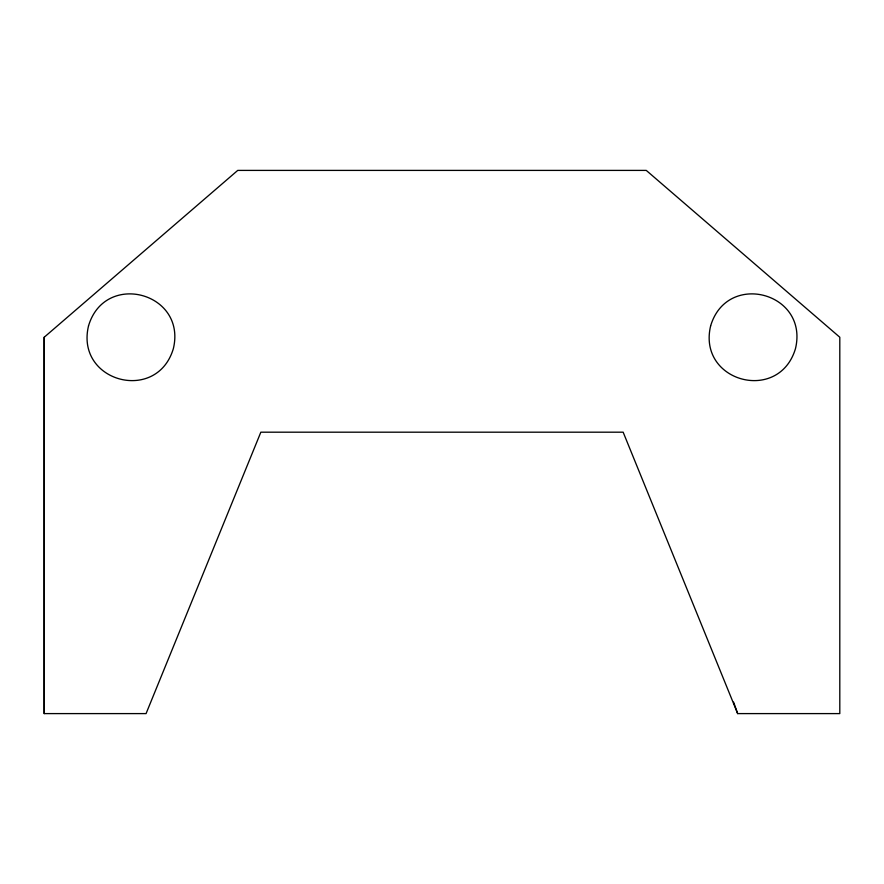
<?xml version="1.0" encoding="UTF-8"?>
<svg xmlns="http://www.w3.org/2000/svg" width="884" height="884" viewBox="0 0 884 884"><rect width="100%" height="100%" fill="white"/><g stroke="black" fill="none" stroke-linecap="round" stroke-linejoin="round"><path stroke-width="1.33" d="M44.2 713.598L44.2 337.246L237.741 170.402L646.259 170.402L839.8 337.246L839.8 713.598L737.665 713.598L623.154 432.188L260.846 432.188L146.07 713.598L44.2 713.598L44.2 337.246M733.587 702.117L737.665 713.598M88.522 325.887C75.118 381.921 156.954 403.844 173.363 348.616C186.767 292.582 104.931 270.648 88.522 325.887M710.637 325.887C697.233 381.921 779.069 403.844 795.478 348.616C808.882 292.582 727.046 270.648 710.637 325.887"/></g></svg>
